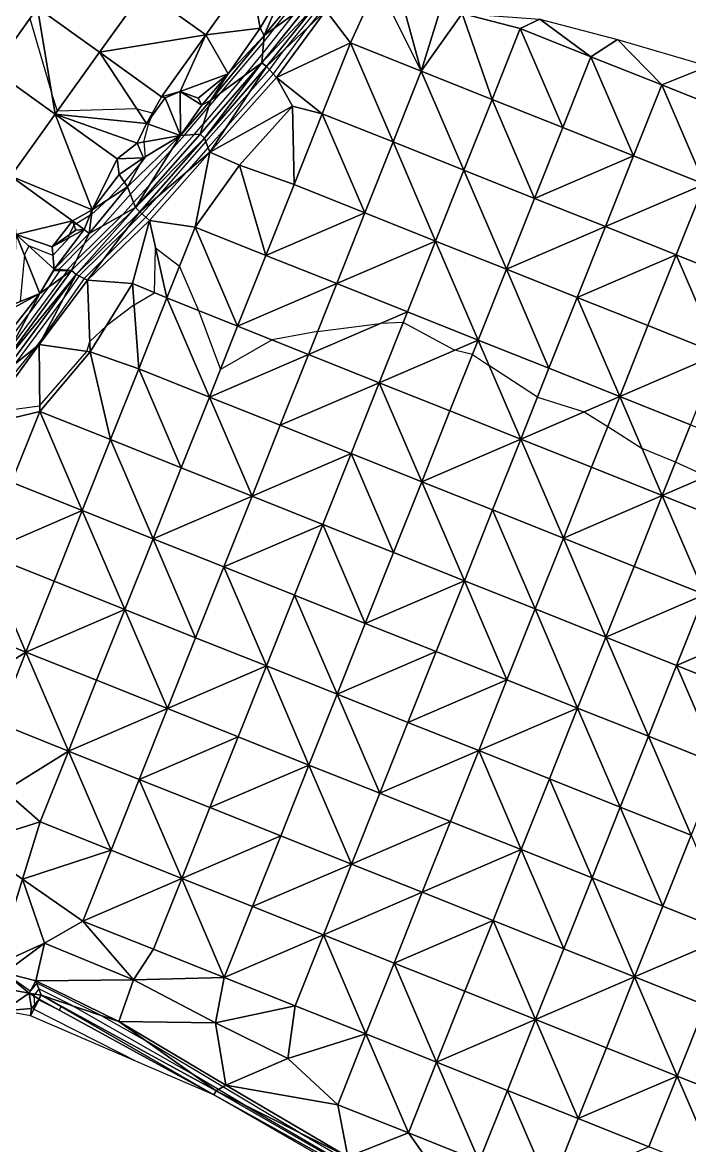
# Model space of a CAD drawing. Extents: x 452550 to 453808, y 451368 to 453069.
# Drawn here: x 453298.8 to 453386.4, y 452214.6 to 452361.9 of the extents above; entities that cross this region are included whole.
import ezdxf

# ---------------------------------------------------------------- set-up
doc = ezdxf.new("R2010")
doc.units = 0
doc.header["$LTSCALE"] = 0.35
doc.header["$MEASUREMENT"] = 0
doc.linetypes.add('DASHED', pattern=[5442.857143, 3628.571429, -1814.285714])
doc.layers.add('Default', color=42, linetype='Continuous', lineweight=25)
doc.layers.add('FPS_Contours-Minor', color=40, linetype='DASHED', lineweight=25)

msp = doc.modelspace()

# ---------------------------------------------------------------- linework, layer by layer
at = {"layer": 'Default', "color": 8, "linetype": 'Continuous', "lineweight": 25}
for points in [[(453300.79, 452363.79, 13.98), (453294.97, 452355.66, 14.07), (453292.67, 452369.62, 13.98)], [(453322.87, 452360.26, 13.95), (453314.75, 452366.09, 13.87), (453328.7, 452368.39, 13.87)], [(453322.87, 452360.26, 13.95), (453328.7, 452368.39, 13.87), (453330.01, 452361.12, 13.93)], [(453328.7, 452368.39, 13.87), (453333.57, 452367.26, 13.88), (453330.01, 452361.12, 13.93)], [(453330.53, 452360.15, 13.74), (453330.01, 452361.12, 13.93), (453333.57, 452367.26, 13.88)], [(453330.53, 452360.15, 13.74), (453333.57, 452367.26, 13.88), (453337.07, 452368.04, 13.68)], [(453336.65, 452364.57, 12.55), (453330.53, 452360.15, 13.74), (453337.07, 452368.04, 13.68)], [(453345.42, 452366.98, 14.03), (453341.86, 452359.2, 13.79), (453338.63, 452363.46, 13.88)], [(453351.15, 452355.49, 13.81), (453341.86, 452359.2, 13.79), (453345.42, 452366.98, 14.03)], [(453351.15, 452355.49, 13.81), (453345.42, 452366.98, 14.03), (453347.71, 452368.01, 13.92)], [(453351.15, 452355.49, 13.81), (453347.71, 452368.01, 13.92), (453354.44, 452366.09, 13.85)], [(453308.92, 452357.96, 13.93), (453300.79, 452363.79, 13.98), (453314.75, 452366.09, 13.87)], [(453322.87, 452360.26, 13.95), (453308.92, 452357.96, 13.93), (453314.75, 452366.09, 13.87)], [(453356.5, 452363.05, 13.86), (453351.15, 452355.49, 13.81), (453354.44, 452366.09, 13.85)], [(453303.09, 452349.84, 14), (453294.97, 452355.66, 14.07), (453300.79, 452363.79, 13.98)], [(453308.92, 452357.96, 13.93), (453303.09, 452349.84, 14), (453300.79, 452363.79, 13.98)], [(453336.65, 452364.57, 12.55), (453337.33, 452364.14, 12.55), (453330.23, 452356.6, 12.62)], [(453330.53, 452360.15, 13.74), (453336.65, 452364.57, 12.55), (453330.23, 452356.6, 12.62)], [(453330.84, 452356.09, 12.62), (453330.23, 452356.6, 12.62), (453337.33, 452364.14, 12.55)], [(453338.63, 452363.46, 13.88), (453330.84, 452356.09, 12.62), (453337.33, 452364.14, 12.55)], [(453338.63, 452363.46, 13.88), (453332.17, 452354.68, 13.91), (453330.84, 452356.09, 12.62)], [(453341.86, 452359.2, 13.79), (453332.17, 452354.68, 13.91), (453338.63, 452363.46, 13.88)], [(453360.44, 452351.79, 13.79), (453351.15, 452355.49, 13.81), (453356.5, 452363.05, 13.86)], [(453364.14, 452361.08, 13.85), (453360.44, 452351.79, 13.79), (453356.5, 452363.05, 13.86)], [(453364.14, 452361.08, 13.85), (453356.5, 452363.05, 13.86), (453366.71, 452362.3, 13.92)], [(453373.43, 452357.38, 13.87), (453364.14, 452361.08, 13.85), (453366.71, 452362.3, 13.92)], [(453373.43, 452357.38, 13.87), (453366.71, 452362.3, 13.92), (453376.92, 452359.64, 13.77)], [(453322.87, 452360.26, 13.95), (453330.01, 452361.12, 13.93), (453325.82, 452355.14, 13.91)], [(453330.01, 452361.12, 13.93), (453330.53, 452360.15, 13.74), (453325.82, 452355.14, 13.91)], [(453360.44, 452351.79, 13.79), (453364.14, 452361.08, 13.85), (453369.73, 452348.09, 13.81)], [(453364.14, 452361.08, 13.85), (453373.43, 452357.38, 13.87), (453369.73, 452348.09, 13.81)], [(453317.05, 452352.13, 13.97), (453308.92, 452357.96, 13.93), (453322.87, 452360.26, 13.95)], [(453317.05, 452352.13, 13.97), (453322.87, 452360.26, 13.95), (453319.51, 452352.84, 13.99)], [(453322.87, 452360.26, 13.95), (453325.82, 452355.14, 13.91), (453319.51, 452352.84, 13.99)], [(453330.23, 452356.6, 12.62), (453323.54, 452351.7, 13.68), (453330.53, 452360.15, 13.74)], [(453323.54, 452351.7, 13.68), (453325.82, 452355.14, 13.91), (453330.53, 452360.15, 13.74)], [(453382.72, 452353.68, 13.9), (453373.43, 452357.38, 13.87), (453376.92, 452359.64, 13.77)], [(453382.72, 452353.68, 13.9), (453376.92, 452359.64, 13.77), (453388.85, 452356.16, 13.85)], [(453303.09, 452349.84, 14), (453308.92, 452357.96, 13.93), (453315.09, 452348.64, 14.02)], [(453308.92, 452357.96, 13.93), (453317.05, 452352.13, 13.97), (453315.09, 452348.64, 14.02)], [(453341.86, 452359.2, 13.79), (453338.16, 452349.91, 13.87), (453332.17, 452354.68, 13.91)], [(453338.16, 452349.91, 13.87), (453341.86, 452359.2, 13.79), (453347.45, 452346.2, 13.79)], [(453341.86, 452359.2, 13.79), (453351.15, 452355.49, 13.81), (453347.45, 452346.2, 13.79)], [(453323.54, 452351.7, 13.68), (453330.23, 452356.6, 12.62), (453322.12, 452347.24, 12.7)], [(453330.23, 452356.6, 12.62), (453322.72, 452346.71, 12.7), (453322.12, 452347.24, 12.7)], [(453322.72, 452346.71, 12.7), (453330.23, 452356.6, 12.62), (453330.84, 452356.09, 12.62)], [(453369.73, 452348.09, 13.81), (453373.43, 452357.38, 13.87), (453379.02, 452344.39, 13.84)], [(453373.43, 452357.38, 13.87), (453382.72, 452353.68, 13.9), (453379.02, 452344.39, 13.84)], [(453303.09, 452349.84, 14), (453297.26, 452341.71, 14.06), (453294.97, 452355.66, 14.07)], [(453325.82, 452355.14, 13.91), (453321.87, 452351.94, 13.76), (453319.51, 452352.84, 13.99)], [(453321.87, 452351.94, 13.76), (453325.82, 452355.14, 13.91), (453322.36, 452351.03, 13.76)], [(453325.82, 452355.14, 13.91), (453323.54, 452351.7, 13.68), (453322.36, 452351.03, 13.76)], [(453323.41, 452344.86, 13.9), (453322.72, 452346.71, 12.7), (453330.84, 452356.09, 12.62)], [(453330.84, 452356.09, 12.62), (453332.17, 452354.68, 13.91), (453323.41, 452344.86, 13.9)], [(453347.45, 452346.2, 13.79), (453351.15, 452355.49, 13.81), (453356.74, 452342.5, 13.8)], [(453351.15, 452355.49, 13.81), (453360.44, 452351.79, 13.79), (453356.74, 452342.5, 13.8)], [(453392.01, 452349.97, 13.91), (453382.72, 452353.68, 13.9), (453388.85, 452356.16, 13.85)], [(453334.24, 452350.91, 13.95), (453323.41, 452344.86, 13.9), (453332.17, 452354.68, 13.91)], [(453338.16, 452349.91, 13.87), (453334.24, 452350.91, 13.95), (453332.17, 452354.68, 13.91)], [(453379.02, 452344.39, 13.84), (453382.72, 452353.68, 13.9), (453388.31, 452340.68, 13.86)], [(453382.72, 452353.68, 13.9), (453392.01, 452349.97, 13.91), (453388.31, 452340.68, 13.86)], [(453317.05, 452352.13, 13.97), (453317.53, 452352, 13.96), (453315.09, 452348.64, 14.02)], [(453317.53, 452352, 13.96), (453319.53, 452347.04, 13.7), (453315.09, 452348.64, 14.02)], [(453317.05, 452352.13, 13.97), (453319.51, 452352.84, 13.99), (453317.53, 452352, 13.96)], [(453319.51, 452352.84, 13.99), (453319.53, 452347.04, 13.7), (453317.53, 452352, 13.96)], [(453321.87, 452351.94, 13.76), (453322.36, 452351.03, 13.76), (453319.51, 452352.84, 13.99)], [(453322.36, 452351.03, 13.76), (453319.53, 452347.04, 13.7), (453319.51, 452352.84, 13.99)], [(453319.53, 452347.04, 13.7), (453322.36, 452351.03, 13.76), (453323.54, 452351.7, 13.68)], [(453322.12, 452347.24, 12.7), (453319.53, 452347.04, 13.7), (453323.54, 452351.7, 13.68)], [(453334.24, 452350.91, 13.95), (453327.29, 452343.15, 13.91), (453323.41, 452344.86, 13.9)], [(453334.24, 452350.91, 13.95), (453334.46, 452340.62, 13.97), (453327.29, 452343.15, 13.91)], [(453338.16, 452349.91, 13.87), (453334.46, 452340.62, 13.97), (453334.24, 452350.91, 13.95)], [(453356.74, 452342.5, 13.8), (453360.44, 452351.79, 13.79), (453366.03, 452338.8, 13.82)], [(453360.44, 452351.79, 13.79), (453369.73, 452348.09, 13.81), (453366.03, 452338.8, 13.82)], [(453297.26, 452341.71, 14.06), (453303.09, 452349.84, 14), (453307.94, 452337.3, 14.05)], [(453303.09, 452349.84, 14), (453311.22, 452344.01, 14.11), (453307.94, 452337.3, 14.05)], [(453311.22, 452344.01, 14.11), (453303.09, 452349.84, 14), (453313.85, 452346.05, 14.05)], [(453303.09, 452349.84, 14), (453315.09, 452348.64, 14.02), (453313.85, 452346.05, 14.05)], [(453334.46, 452340.62, 13.97), (453338.16, 452349.91, 13.87), (453343.75, 452336.91, 13.82)], [(453338.16, 452349.91, 13.87), (453347.45, 452346.2, 13.79), (453343.75, 452336.91, 13.82)], [(453315.09, 452348.64, 14.02), (453319.53, 452347.04, 13.7), (453313.85, 452346.05, 14.05)], [(453369.73, 452348.09, 13.81), (453379.02, 452344.39, 13.84), (453366.03, 452338.8, 13.82)], [(453311.22, 452344.01, 14.11), (453313.85, 452346.05, 14.05), (453314.71, 452344.1, 14.01)], [(453312.61, 452340.3, 13.94), (453314.71, 452344.1, 14.01), (453319.53, 452347.04, 13.7)], [(453313.62, 452337.6, 12.7), (453312.61, 452340.3, 13.94), (453319.53, 452347.04, 13.7)], [(453319.53, 452347.04, 13.7), (453322.12, 452347.24, 12.7), (453313.62, 452337.6, 12.7)], [(453313.62, 452337.6, 12.7), (453322.12, 452347.24, 12.7), (453322.72, 452346.71, 12.7)], [(453314.2, 452337.05, 12.7), (453313.62, 452337.6, 12.7), (453322.72, 452346.71, 12.7)], [(453313.85, 452346.05, 14.05), (453319.53, 452347.04, 13.7), (453314.71, 452344.1, 14.01)], [(453323.41, 452344.86, 13.9), (453314.2, 452337.05, 12.7), (453322.72, 452346.71, 12.7)], [(453343.75, 452336.91, 13.82), (453347.45, 452346.2, 13.79), (453353.04, 452333.21, 13.88)], [(453347.45, 452346.2, 13.79), (453356.74, 452342.5, 13.8), (453353.04, 452333.21, 13.88)], [(453323.41, 452344.86, 13.9), (453315.46, 452335.89, 13.99), (453314.2, 452337.05, 12.7)], [(453323.41, 452344.86, 13.9), (453321.47, 452335.03, 13.97), (453315.46, 452335.89, 13.99)], [(453327.29, 452343.15, 13.91), (453321.47, 452335.03, 13.97), (453323.41, 452344.86, 13.9)], [(453311.22, 452344.01, 14.11), (453311.51, 452341.94, 14.1), (453307.94, 452337.3, 14.05)], [(453311.22, 452344.01, 14.11), (453314.71, 452344.1, 14.01), (453311.51, 452341.94, 14.1)], [(453314.71, 452344.1, 14.01), (453312.61, 452340.3, 13.94), (453311.51, 452341.94, 14.1)], [(453330.76, 452331.33, 13.99), (453321.47, 452335.03, 13.97), (453327.29, 452343.15, 13.91)], [(453334.46, 452340.62, 13.97), (453330.76, 452331.33, 13.99), (453327.29, 452343.15, 13.91)], [(453366.03, 452338.8, 13.82), (453379.02, 452344.39, 13.84), (453375.32, 452335.1, 13.87)], [(453379.02, 452344.39, 13.84), (453388.31, 452340.68, 13.86), (453375.32, 452335.1, 13.87)], [(453297.26, 452341.71, 14.06), (453305.39, 452335.88, 14.05), (453297.99, 452334.06, 14.11)], [(453305.39, 452335.88, 14.05), (453297.26, 452341.71, 14.06), (453307.94, 452337.3, 14.05)], [(453311.51, 452341.94, 14.1), (453312.61, 452340.3, 13.94), (453307.94, 452337.3, 14.05)], [(453353.04, 452333.21, 13.88), (453356.74, 452342.5, 13.8), (453362.33, 452329.51, 13.88)], [(453356.74, 452342.5, 13.8), (453366.03, 452338.8, 13.82), (453362.33, 452329.51, 13.88)], [(453313.62, 452337.6, 12.7), (453307.56, 452334.2, 13.81), (453312.61, 452340.3, 13.94)], [(453307.56, 452334.2, 13.81), (453307.94, 452337.3, 14.05), (453312.61, 452340.3, 13.94)], [(453334.46, 452340.62, 13.97), (453343.75, 452336.91, 13.82), (453330.76, 452331.33, 13.99)], [(453375.32, 452335.1, 13.87), (453388.31, 452340.68, 13.86), (453384.61, 452331.39, 13.88)], [(453384.61, 452331.39, 13.88), (453388.31, 452340.68, 13.86), (453393.9, 452327.69, 13.86)], [(453366.03, 452338.8, 13.82), (453375.32, 452335.1, 13.87), (453362.33, 452329.51, 13.88)], [(453305.87, 452328.83, 12.71), (453305.26, 452329.36, 12.71), (453313.62, 452337.6, 12.7)], [(453307.56, 452334.2, 13.81), (453313.62, 452337.6, 12.7), (453305.26, 452329.36, 12.71)], [(453305.39, 452335.88, 14.05), (453307.94, 452337.3, 14.05), (453306.9, 452334.7, 13.88)], [(453305.87, 452328.83, 12.71), (453313.62, 452337.6, 12.7), (453314.2, 452337.05, 12.7)], [(453307.94, 452337.3, 14.05), (453307.56, 452334.2, 13.81), (453306.9, 452334.7, 13.88)], [(453305.39, 452335.88, 14.05), (453302.71, 452332.47, 14.14), (453297.99, 452334.06, 14.11)], [(453302.71, 452332.47, 14.14), (453305.39, 452335.88, 14.05), (453305.83, 452334.64, 13.95)], [(453305.39, 452335.88, 14.05), (453306.9, 452334.7, 13.88), (453305.83, 452334.64, 13.95)], [(453307.33, 452328.08, 13.83), (453305.87, 452328.83, 12.71), (453314.2, 452337.05, 12.7)], [(453314.2, 452337.05, 12.7), (453315.46, 452335.89, 13.99), (453307.33, 452328.08, 13.83)], [(453313.24, 452327.62, 13.95), (453307.33, 452328.08, 13.83), (453315.46, 452335.89, 13.99)], [(453317.76, 452325.74, 14.03), (453313.24, 452327.62, 13.95), (453315.46, 452335.89, 13.99)], [(453321.47, 452335.03, 13.97), (453317.76, 452325.74, 14.03), (453315.46, 452335.89, 13.99)], [(453330.76, 452331.33, 13.99), (453343.75, 452336.91, 13.82), (453340.05, 452327.63, 13.93)], [(453343.75, 452336.91, 13.82), (453353.04, 452333.21, 13.88), (453340.05, 452327.63, 13.93)], [(453306.9, 452334.7, 13.88), (453302.98, 452329.51, 13.78), (453302.71, 452332.47, 14.14)], [(453305.83, 452334.64, 13.95), (453306.9, 452334.7, 13.88), (453302.71, 452332.47, 14.14)], [(453306.9, 452334.7, 13.88), (453307.56, 452334.2, 13.81), (453302.98, 452329.51, 13.78)], [(453317.76, 452325.74, 14.03), (453321.47, 452335.03, 13.97), (453327.05, 452322.04, 13.97)], [(453321.47, 452335.03, 13.97), (453330.76, 452331.33, 13.99), (453327.05, 452322.04, 13.97)], [(453362.33, 452329.51, 13.88), (453375.32, 452335.1, 13.87), (453371.62, 452325.81, 13.89)], [(453375.32, 452335.1, 13.87), (453384.61, 452331.39, 13.88), (453371.62, 452325.81, 13.89)], [(453301.07, 452326.34, 13.8), (453297.66, 452324.92, 14.07), (453297.99, 452334.06, 14.11)], [(453301.07, 452326.34, 13.8), (453297.99, 452334.06, 14.11), (453302.98, 452329.51, 13.78)], [(453302.71, 452332.47, 14.14), (453302.98, 452329.51, 13.78), (453297.99, 452334.06, 14.11)], [(453305.26, 452329.36, 12.71), (453302.98, 452329.51, 13.78), (453307.56, 452334.2, 13.81)], [(453340.05, 452327.63, 13.93), (453353.04, 452333.21, 13.88), (453349.33, 452323.92, 13.99)], [(453349.33, 452323.92, 13.99), (453353.04, 452333.21, 13.88), (453358.62, 452320.22, 13.98)], [(453353.04, 452333.21, 13.88), (453362.33, 452329.51, 13.88), (453358.62, 452320.22, 13.98)], [(453330.76, 452331.33, 13.99), (453340.05, 452327.63, 13.93), (453327.05, 452322.04, 13.97)], [(453371.62, 452325.81, 13.89), (453384.61, 452331.39, 13.88), (453380.91, 452322.11, 13.93)], [(453380.91, 452322.11, 13.93), (453384.61, 452331.39, 13.88), (453390.19, 452318.4, 13.92)], [(453384.61, 452331.39, 13.88), (453393.9, 452327.69, 13.86), (453390.19, 452318.4, 13.92)], [(453301.07, 452326.34, 13.8), (453305.26, 452329.36, 12.71), (453295.67, 452316.38, 12.71)], [(453295.67, 452316.38, 12.71), (453305.26, 452329.36, 12.71), (453305.87, 452328.83, 12.71)], [(453296.3, 452315.9, 12.71), (453295.67, 452316.38, 12.71), (453305.87, 452328.83, 12.71)], [(453300.98, 452319.63, 13.59), (453296.3, 452315.9, 12.71), (453305.87, 452328.83, 12.71)], [(453305.87, 452328.83, 12.71), (453307.33, 452328.08, 13.83), (453300.98, 452319.63, 13.59)], [(453302.9, 452329.29, 13.89), (453301.07, 452326.34, 13.8), (453302.98, 452329.51, 13.78)], [(453301.07, 452326.34, 13.8), (453302.9, 452329.29, 13.89), (453305.26, 452329.36, 12.71)], [(453302.9, 452329.29, 13.89), (453302.98, 452329.51, 13.78), (453305.26, 452329.36, 12.71)], [(453358.62, 452320.22, 13.98), (453362.33, 452329.51, 13.88), (453367.91, 452316.52, 13.95)], [(453362.33, 452329.51, 13.88), (453371.62, 452325.81, 13.89), (453367.91, 452316.52, 13.95)], [(453307.7, 452318.66, 14.03), (453300.98, 452319.63, 13.59), (453307.33, 452328.08, 13.83)], [(453313.24, 452327.62, 13.95), (453307.7, 452318.66, 14.03), (453307.33, 452328.08, 13.83)], [(453313.24, 452327.62, 13.95), (453314.06, 452316.45, 14.14), (453307.7, 452318.66, 14.03)], [(453317.76, 452325.74, 14.03), (453314.06, 452316.45, 14.14), (453313.24, 452327.62, 13.95)], [(453327.05, 452322.04, 13.97), (453340.05, 452327.63, 13.93), (453336.34, 452318.34, 14.03)], [(453340.05, 452327.63, 13.93), (453349.33, 452323.92, 13.99), (453336.34, 452318.34, 14.03)], [(453293.56, 452316.79, 14.01), (453297.3, 452324.26, 13.96), (453301.07, 452326.34, 13.8)], [(453295.67, 452316.38, 12.71), (453293.56, 452316.79, 14.01), (453301.07, 452326.34, 13.8)], [(453297.3, 452324.26, 13.96), (453297.66, 452324.92, 14.07), (453301.07, 452326.34, 13.8)], [(453314.06, 452316.45, 14.14), (453317.76, 452325.74, 14.03), (453323.35, 452312.75, 14.02)], [(453317.76, 452325.74, 14.03), (453327.05, 452322.04, 13.97), (453323.35, 452312.75, 14.02)], [(453367.91, 452316.52, 13.95), (453371.62, 452325.81, 13.89), (453377.2, 452312.82, 13.96)], [(453371.62, 452325.81, 13.89), (453380.91, 452322.11, 13.93), (453377.2, 452312.82, 13.96)], [(453336.34, 452318.34, 14.03), (453349.33, 452323.92, 13.99), (453345.63, 452314.63, 14.07)], [(453349.33, 452323.92, 13.99), (453358.62, 452320.22, 13.98), (453345.63, 452314.63, 14.07)], [(453327.05, 452322.04, 13.97), (453336.34, 452318.34, 14.03), (453323.35, 452312.75, 14.02)], [(453380.91, 452322.11, 13.93), (453390.19, 452318.4, 13.92), (453377.2, 452312.82, 13.96)], [(453301.07, 452310.86, 14.04), (453293.22, 452308.95, 14.08), (453300.98, 452319.63, 13.59)], [(453293.22, 452308.95, 14.08), (453296.3, 452315.9, 12.71), (453300.98, 452319.63, 13.59)], [(453307.7, 452318.66, 14.03), (453301.07, 452310.86, 14.04), (453300.98, 452319.63, 13.59)], [(453345.63, 452314.63, 14.07), (453358.62, 452320.22, 13.98), (453354.92, 452310.93, 14.09)], [(453354.92, 452310.93, 14.09), (453358.62, 452320.22, 13.98), (453364.21, 452307.23, 14.07)], [(453358.62, 452320.22, 13.98), (453367.91, 452316.52, 13.95), (453364.21, 452307.23, 14.07)], [(453310.36, 452307.16, 14.2), (453301.07, 452310.86, 14.04), (453307.7, 452318.66, 14.03)], [(453314.06, 452316.45, 14.14), (453310.36, 452307.16, 14.2), (453307.7, 452318.66, 14.03)], [(453323.35, 452312.75, 14.02), (453336.34, 452318.34, 14.03), (453332.64, 452309.05, 14.04)], [(453336.34, 452318.34, 14.03), (453345.63, 452314.63, 14.07), (453332.64, 452309.05, 14.04)], [(453377.2, 452312.82, 13.96), (453390.19, 452318.4, 13.92), (453386.49, 452309.11, 13.96)], [(453310.36, 452307.16, 14.2), (453314.06, 452316.45, 14.14), (453319.65, 452303.46, 14.05)], [(453314.06, 452316.45, 14.14), (453323.35, 452312.75, 14.02), (453319.65, 452303.46, 14.05)], [(453367.91, 452316.52, 13.95), (453377.2, 452312.82, 13.96), (453364.21, 452307.23, 14.07)], [(453332.64, 452309.05, 14.04), (453345.63, 452314.63, 14.07), (453341.93, 452305.34, 14.08)], [(453341.93, 452305.34, 14.08), (453345.63, 452314.63, 14.07), (453351.22, 452301.64, 14.09)], [(453345.63, 452314.63, 14.07), (453354.92, 452310.93, 14.09), (453351.22, 452301.64, 14.09)], [(453319.65, 452303.46, 14.05), (453323.35, 452312.75, 14.02), (453328.94, 452299.76, 14.07)], [(453323.35, 452312.75, 14.02), (453332.64, 452309.05, 14.04), (453328.94, 452299.76, 14.07)], [(453364.21, 452307.23, 14.07), (453377.2, 452312.82, 13.96), (453373.5, 452303.53, 14.05)], [(453373.5, 452303.53, 14.05), (453377.2, 452312.82, 13.96), (453382.79, 452299.82, 14.03)], [(453377.2, 452312.82, 13.96), (453386.49, 452309.11, 13.96), (453382.79, 452299.82, 14.03)], [(453301.07, 452310.86, 14.04), (453297.37, 452301.57, 14.17), (453293.22, 452308.95, 14.08)], [(453297.37, 452301.57, 14.17), (453301.07, 452310.86, 14.04), (453306.66, 452297.87, 14.14)], [(453301.07, 452310.86, 14.04), (453310.36, 452307.16, 14.2), (453306.66, 452297.87, 14.14)], [(453354.92, 452310.93, 14.09), (453364.21, 452307.23, 14.07), (453351.22, 452301.64, 14.09)], [(453332.64, 452309.05, 14.04), (453341.93, 452305.34, 14.08), (453328.94, 452299.76, 14.07)], [(453386.49, 452309.11, 13.96), (453395.78, 452305.41, 13.96), (453382.79, 452299.82, 14.03)], [(453306.66, 452297.87, 14.14), (453310.36, 452307.16, 14.2), (453315.95, 452294.17, 14.08)], [(453310.36, 452307.16, 14.2), (453319.65, 452303.46, 14.05), (453315.95, 452294.17, 14.08)], [(453351.22, 452301.64, 14.09), (453364.21, 452307.23, 14.07), (453360.51, 452297.94, 14.07)], [(453360.51, 452297.94, 14.07), (453364.21, 452307.23, 14.07), (453369.8, 452294.24, 14.05)], [(453364.21, 452307.23, 14.07), (453373.5, 452303.53, 14.05), (453369.8, 452294.24, 14.05)], [(453328.94, 452299.76, 14.07), (453341.93, 452305.34, 14.08), (453338.23, 452296.05, 14.11)], [(453338.23, 452296.05, 14.11), (453341.93, 452305.34, 14.08), (453347.52, 452292.35, 14.13)], [(453341.93, 452305.34, 14.08), (453351.22, 452301.64, 14.09), (453347.52, 452292.35, 14.13)], [(453382.79, 452299.82, 14.03), (453395.78, 452305.41, 13.96), (453392.08, 452296.12, 14.03)], [(453319.65, 452303.46, 14.05), (453328.94, 452299.76, 14.07), (453315.95, 452294.17, 14.08)], [(453373.5, 452303.53, 14.05), (453382.79, 452299.82, 14.03), (453369.8, 452294.24, 14.05)], [(453297.37, 452301.57, 14.17), (453306.66, 452297.87, 14.14), (453293.67, 452292.29, 14.28)], [(453347.52, 452292.35, 14.13), (453351.22, 452301.64, 14.09), (453356.81, 452288.65, 14.12)], [(453351.22, 452301.64, 14.09), (453360.51, 452297.94, 14.07), (453356.81, 452288.65, 14.12)], [(453315.95, 452294.17, 14.08), (453328.94, 452299.76, 14.07), (453325.24, 452290.47, 14.1)], [(453328.94, 452299.76, 14.07), (453338.23, 452296.05, 14.11), (453325.24, 452290.47, 14.1)], [(453369.8, 452294.24, 14.05), (453382.79, 452299.82, 14.03), (453379.09, 452290.53, 14.05)], [(453379.09, 452290.53, 14.05), (453382.79, 452299.82, 14.03), (453388.38, 452286.83, 14.05)], [(453382.79, 452299.82, 14.03), (453392.08, 452296.12, 14.03), (453388.38, 452286.83, 14.05)], [(453293.67, 452292.29, 14.28), (453306.66, 452297.87, 14.14), (453302.96, 452288.58, 14.18)], [(453302.96, 452288.58, 14.18), (453306.66, 452297.87, 14.14), (453312.24, 452284.88, 14.07)], [(453306.66, 452297.87, 14.14), (453315.95, 452294.17, 14.08), (453312.24, 452284.88, 14.07)], [(453356.81, 452288.65, 14.12), (453360.51, 452297.94, 14.07), (453366.1, 452284.95, 14.11)], [(453360.51, 452297.94, 14.07), (453369.8, 452294.24, 14.05), (453366.1, 452284.95, 14.11)], [(453325.24, 452290.47, 14.1), (453338.23, 452296.05, 14.11), (453334.53, 452286.77, 14.13)], [(453334.53, 452286.77, 14.13), (453338.23, 452296.05, 14.11), (453343.81, 452283.06, 14.14)], [(453338.23, 452296.05, 14.11), (453347.52, 452292.35, 14.13), (453343.81, 452283.06, 14.14)], [(453312.24, 452284.88, 14.07), (453315.95, 452294.17, 14.08), (453321.53, 452281.18, 14.09)], [(453315.95, 452294.17, 14.08), (453325.24, 452290.47, 14.1), (453321.53, 452281.18, 14.09)], [(453366.1, 452284.95, 14.11), (453369.8, 452294.24, 14.05), (453375.39, 452281.25, 14.1)], [(453369.8, 452294.24, 14.05), (453379.09, 452290.53, 14.05), (453375.39, 452281.25, 14.1)], [(453289.96, 452283, 14.18), (453293.67, 452292.29, 14.28), (453299.25, 452279.29, 14.2)], [(453293.67, 452292.29, 14.28), (453302.96, 452288.58, 14.18), (453299.25, 452279.29, 14.2)], [(453347.52, 452292.35, 14.13), (453356.81, 452288.65, 14.12), (453343.81, 452283.06, 14.14)], [(453321.53, 452281.18, 14.09), (453325.24, 452290.47, 14.1), (453330.82, 452277.48, 14.14)], [(453325.24, 452290.47, 14.1), (453334.53, 452286.77, 14.13), (453330.82, 452277.48, 14.14)], [(453379.09, 452290.53, 14.05), (453388.38, 452286.83, 14.05), (453375.39, 452281.25, 14.1)], [(453343.81, 452283.06, 14.14), (453356.81, 452288.65, 14.12), (453353.1, 452279.36, 14.12)], [(453353.1, 452279.36, 14.12), (453356.81, 452288.65, 14.12), (453362.39, 452275.66, 14.12)], [(453356.81, 452288.65, 14.12), (453366.1, 452284.95, 14.11), (453362.39, 452275.66, 14.12)], [(453302.96, 452288.58, 14.18), (453312.24, 452284.88, 14.07), (453299.25, 452279.29, 14.2)], [(453330.82, 452277.48, 14.14), (453334.53, 452286.77, 14.13), (453340.11, 452273.77, 14.15)], [(453334.53, 452286.77, 14.13), (453343.81, 452283.06, 14.14), (453340.11, 452273.77, 14.15)], [(453375.39, 452281.25, 14.1), (453388.38, 452286.83, 14.05), (453384.67, 452277.54, 14.08)], [(453388.38, 452286.83, 14.05), (453397.67, 452283.13, 14.07), (453384.67, 452277.54, 14.08)], [(453299.25, 452279.29, 14.2), (453312.24, 452284.88, 14.07), (453308.54, 452275.59, 14.11)], [(453308.54, 452275.59, 14.11), (453312.24, 452284.88, 14.07), (453317.83, 452271.89, 14.06)], [(453312.24, 452284.88, 14.07), (453321.53, 452281.18, 14.09), (453317.83, 452271.89, 14.06)], [(453362.39, 452275.66, 14.12), (453366.1, 452284.95, 14.11), (453371.68, 452271.96, 14.1)], [(453366.1, 452284.95, 14.11), (453375.39, 452281.25, 14.1), (453371.68, 452271.96, 14.1)], [(453289.96, 452283, 14.18), (453299.25, 452279.29, 14.2), (453292.24, 452274.93, 14.13)], [(453343.81, 452283.06, 14.14), (453353.1, 452279.36, 14.12), (453340.11, 452273.77, 14.15)], [(453384.67, 452277.54, 14.08), (453397.67, 452283.13, 14.07), (453393.96, 452273.84, 14.07)], [(453371.68, 452271.96, 14.1), (453375.39, 452281.25, 14.1), (453380.97, 452268.25, 14.1)], [(453375.39, 452281.25, 14.1), (453384.67, 452277.54, 14.08), (453380.97, 452268.25, 14.1)], [(453321.53, 452281.18, 14.09), (453330.82, 452277.48, 14.14), (453317.83, 452271.89, 14.06)], [(453299.25, 452279.29, 14.2), (453295.55, 452270, 14.16), (453292.24, 452274.93, 14.13)], [(453295.55, 452270, 14.16), (453299.25, 452279.29, 14.2), (453304.84, 452266.3, 14.15)], [(453299.25, 452279.29, 14.2), (453308.54, 452275.59, 14.11), (453304.84, 452266.3, 14.15)], [(453340.11, 452273.77, 14.15), (453353.1, 452279.36, 14.12), (453349.4, 452270.07, 14.13)], [(453353.1, 452279.36, 14.12), (453362.39, 452275.66, 14.12), (453349.4, 452270.07, 14.13)], [(453317.83, 452271.89, 14.06), (453330.82, 452277.48, 14.14), (453327.12, 452268.19, 14.13)], [(453327.12, 452268.19, 14.13), (453330.82, 452277.48, 14.14), (453336.41, 452264.48, 14.16)], [(453330.82, 452277.48, 14.14), (453340.11, 452273.77, 14.15), (453336.41, 452264.48, 14.16)], [(453380.97, 452268.25, 14.1), (453384.67, 452277.54, 14.08), (453390.26, 452264.55, 14.11)], [(453384.67, 452277.54, 14.08), (453393.96, 452273.84, 14.07), (453390.26, 452264.55, 14.11)], [(453308.54, 452275.59, 14.11), (453317.83, 452271.89, 14.06), (453304.84, 452266.3, 14.15)], [(453349.4, 452270.07, 14.13), (453362.39, 452275.66, 14.12), (453358.69, 452266.37, 14.12)], [(453362.39, 452275.66, 14.12), (453371.68, 452271.96, 14.1), (453358.69, 452266.37, 14.12)], [(453336.41, 452264.48, 14.16), (453340.11, 452273.77, 14.15), (453345.7, 452260.78, 14.13)], [(453340.11, 452273.77, 14.15), (453349.4, 452270.07, 14.13), (453345.7, 452260.78, 14.13)], [(453304.84, 452266.3, 14.15), (453317.83, 452271.89, 14.06), (453314.13, 452262.6, 14.09)], [(453317.83, 452271.89, 14.06), (453327.12, 452268.19, 14.13), (453314.13, 452262.6, 14.09)], [(453358.69, 452266.37, 14.12), (453371.68, 452271.96, 14.1), (453367.98, 452262.67, 14.1)], [(453367.98, 452262.67, 14.1), (453371.68, 452271.96, 14.1), (453377.27, 452258.96, 14.09)], [(453371.68, 452271.96, 14.1), (453380.97, 452268.25, 14.1), (453377.27, 452258.96, 14.09)], [(453295.55, 452270, 14.16), (453304.84, 452266.3, 14.15), (453296.48, 452261.11, 14.14)], [(453349.4, 452270.07, 14.13), (453358.69, 452266.37, 14.12), (453345.7, 452260.78, 14.13)], [(453314.13, 452262.6, 14.09), (453327.12, 452268.19, 14.13), (453323.42, 452258.9, 14.15)], [(453327.12, 452268.19, 14.13), (453336.41, 452264.48, 14.16), (453323.42, 452258.9, 14.15)], [(453377.27, 452258.96, 14.09), (453380.97, 452268.25, 14.1), (453386.56, 452255.26, 14.1)], [(453380.97, 452268.25, 14.1), (453390.26, 452264.55, 14.11), (453386.56, 452255.26, 14.1)], [(453304.84, 452266.3, 14.15), (453301.14, 452257.01, 14.15), (453296.48, 452261.11, 14.14)], [(453301.14, 452257.01, 14.15), (453304.84, 452266.3, 14.15), (453310.43, 452253.31, 14.1)], [(453304.84, 452266.3, 14.15), (453314.13, 452262.6, 14.09), (453310.43, 452253.31, 14.1)], [(453345.7, 452260.78, 14.13), (453358.69, 452266.37, 14.12), (453354.99, 452257.08, 14.12)], [(453354.99, 452257.08, 14.12), (453358.69, 452266.37, 14.12), (453364.28, 452253.38, 14.11)], [(453358.69, 452266.37, 14.12), (453367.98, 452262.67, 14.1), (453364.28, 452253.38, 14.11)], [(453323.42, 452258.9, 14.15), (453336.41, 452264.48, 14.16), (453332.71, 452255.19, 14.17)], [(453332.71, 452255.19, 14.17), (453336.41, 452264.48, 14.16), (453342, 452251.49, 14.13)], [(453336.41, 452264.48, 14.16), (453345.7, 452260.78, 14.13), (453342, 452251.49, 14.13)], [(453310.43, 452253.31, 14.1), (453314.13, 452262.6, 14.09), (453319.72, 452249.61, 14.12)], [(453314.13, 452262.6, 14.09), (453323.42, 452258.9, 14.15), (453319.72, 452249.61, 14.12)], [(453364.28, 452253.38, 14.11), (453367.98, 452262.67, 14.1), (453373.57, 452249.68, 14.12)], [(453367.98, 452262.67, 14.1), (453377.27, 452258.96, 14.09), (453373.57, 452249.68, 14.12)], [(453296.48, 452261.11, 14.14), (453301.14, 452257.01, 14.15), (453292.07, 452254.17, 13.92)], [(453345.7, 452260.78, 14.13), (453354.99, 452257.08, 14.12), (453342, 452251.49, 14.13)], [(453323.42, 452258.9, 14.15), (453332.71, 452255.19, 14.17), (453319.72, 452249.61, 14.12)], [(453373.57, 452249.68, 14.12), (453377.27, 452258.96, 14.09), (453382.86, 452245.97, 14.11)], [(453377.27, 452258.96, 14.09), (453386.56, 452255.26, 14.1), (453382.86, 452245.97, 14.11)], [(453301.14, 452257.01, 14.15), (453298.81, 452249.52, 14.15), (453292.07, 452254.17, 13.92)], [(453301.14, 452257.01, 14.15), (453310.43, 452253.31, 14.1), (453298.81, 452249.52, 14.15)], [(453342, 452251.49, 14.13), (453354.99, 452257.08, 14.12), (453351.29, 452247.79, 14.12)], [(453354.99, 452257.08, 14.12), (453364.28, 452253.38, 14.11), (453351.29, 452247.79, 14.12)], [(453319.72, 452249.61, 14.12), (453332.71, 452255.19, 14.17), (453329.01, 452245.91, 14.14)], [(453332.71, 452255.19, 14.17), (453342, 452251.49, 14.13), (453329.01, 452245.91, 14.14)], [(453382.86, 452245.97, 14.11), (453386.56, 452255.26, 14.1), (453392.15, 452242.27, 14.08)], [(453298.81, 452249.52, 14.15), (453295.29, 452238.25, 14.11), (453292.07, 452254.17, 13.92)], [(453310.43, 452253.31, 14.1), (453306.72, 452244.02, 14.15), (453298.81, 452249.52, 14.15)], [(453310.43, 452253.31, 14.1), (453319.72, 452249.61, 14.12), (453306.72, 452244.02, 14.15)], [(453351.29, 452247.79, 14.12), (453364.28, 452253.38, 14.11), (453360.58, 452244.09, 14.12)], [(453360.58, 452244.09, 14.12), (453364.28, 452253.38, 14.11), (453369.87, 452240.39, 14.11)], [(453364.28, 452253.38, 14.11), (453373.57, 452249.68, 14.12), (453369.87, 452240.39, 14.11)], [(453329.01, 452245.91, 14.14), (453342, 452251.49, 14.13), (453338.3, 452242.2, 14.13)], [(453342, 452251.49, 14.13), (453351.29, 452247.79, 14.12), (453338.3, 452242.2, 14.13)], [(453298.81, 452249.52, 14.15), (453301.68, 452241.11, 14.24), (453295.29, 452238.25, 14.11)], [(453298.81, 452249.52, 14.15), (453306.72, 452244.02, 14.15), (453301.68, 452241.11, 14.24)], [(453306.72, 452244.02, 14.15), (453319.72, 452249.61, 14.12), (453316.01, 452240.32, 14.14)], [(453316.01, 452240.32, 14.14), (453319.72, 452249.61, 14.12), (453325.3, 452236.62, 14.14)], [(453319.72, 452249.61, 14.12), (453329.01, 452245.91, 14.14), (453325.3, 452236.62, 14.14)], [(453369.87, 452240.39, 14.11), (453373.57, 452249.68, 14.12), (453379.16, 452236.68, 14.12)], [(453373.57, 452249.68, 14.12), (453382.86, 452245.97, 14.11), (453379.16, 452236.68, 14.12)], [(453338.3, 452242.2, 14.13), (453351.29, 452247.79, 14.12), (453347.58, 452238.5, 14.14)], [(453351.29, 452247.79, 14.12), (453360.58, 452244.09, 14.12), (453347.58, 452238.5, 14.14)], [(453329.01, 452245.91, 14.14), (453338.3, 452242.2, 14.13), (453325.3, 452236.62, 14.14)], [(453382.86, 452245.97, 14.11), (453392.15, 452242.27, 14.08), (453379.16, 452236.68, 14.12)], [(453301.68, 452241.11, 14.24), (453306.72, 452244.02, 14.15), (453313.38, 452236.32, 14.17)], [(453306.72, 452244.02, 14.15), (453316.01, 452240.32, 14.14), (453313.38, 452236.32, 14.17)], [(453347.58, 452238.5, 14.14), (453360.58, 452244.09, 14.12), (453356.87, 452234.8, 14.15)], [(453356.87, 452234.8, 14.15), (453360.58, 452244.09, 14.12), (453366.16, 452231.1, 14.15)], [(453360.58, 452244.09, 14.12), (453369.87, 452240.39, 14.11), (453366.16, 452231.1, 14.15)], [(453325.3, 452236.62, 14.14), (453338.3, 452242.2, 14.13), (453334.59, 452232.91, 14.11)], [(453334.59, 452232.91, 14.11), (453338.3, 452242.2, 14.13), (453343.88, 452229.21, 14.12)], [(453338.3, 452242.2, 14.13), (453347.58, 452238.5, 14.14), (453343.88, 452229.21, 14.12)], [(453379.16, 452236.68, 14.12), (453392.15, 452242.27, 14.08), (453388.44, 452232.98, 14.06)], [(453301.68, 452241.11, 14.24), (453296.5, 452237.24, 14.01), (453295.29, 452238.25, 14.11)], [(453296.5, 452237.24, 14.01), (453301.68, 452241.11, 14.24), (453300.55, 452236.18, 14.22)], [(453300.55, 452236.18, 14.22), (453301.68, 452241.11, 14.24), (453313.38, 452236.32, 14.17)], [(453316.01, 452240.32, 14.14), (453325.3, 452236.62, 14.14), (453313.38, 452236.32, 14.17)], [(453369.87, 452240.39, 14.11), (453379.16, 452236.68, 14.12), (453366.16, 452231.1, 14.15)], [(453296.35, 452235.18, 14.08), (453296.5, 452237.24, 14.01), (453299.67, 452234.54, 13.96)], [(453296.5, 452237.24, 14.01), (453300.55, 452236.18, 14.22), (453299.67, 452234.54, 13.96)], [(453343.88, 452229.21, 14.12), (453347.58, 452238.5, 14.14), (453353.17, 452225.51, 14.12)], [(453347.58, 452238.5, 14.14), (453356.87, 452234.8, 14.15), (453353.17, 452225.51, 14.12)], [(453299.67, 452234.54, 13.96), (453300.55, 452236.18, 14.22), (453301.28, 452234.3, 12.97)], [(453313.38, 452236.32, 14.17), (453311.47, 452230.86, 14.31), (453300.55, 452236.18, 14.22)], [(453311.47, 452230.86, 14.31), (453301.28, 452234.3, 12.97), (453300.55, 452236.18, 14.22)], [(453313.38, 452236.32, 14.17), (453324.15, 452230.68, 14.21), (453311.47, 452230.86, 14.31)], [(453313.38, 452236.32, 14.17), (453325.3, 452236.62, 14.14), (453324.15, 452230.68, 14.21)], [(453325.3, 452236.62, 14.14), (453334.59, 452232.91, 14.11), (453324.15, 452230.68, 14.21)], [(453366.16, 452231.1, 14.15), (453379.16, 452236.68, 14.12), (453375.45, 452227.39, 14.15)], [(453375.45, 452227.39, 14.15), (453379.16, 452236.68, 14.12), (453384.74, 452223.69, 14.1)], [(453379.16, 452236.68, 14.12), (453388.44, 452232.98, 14.06), (453384.74, 452223.69, 14.1)], [(453296.35, 452235.18, 14.08), (453299.67, 452234.54, 13.96), (453296.31, 452232.24, 14.12)], [(453299.67, 452234.54, 13.96), (453299.99, 452232.53, 13.85), (453296.31, 452232.24, 14.12)], [(453299.67, 452234.54, 13.96), (453301.28, 452234.3, 12.97), (453300.99, 452233.78, 12.97)], [(453299.99, 452232.53, 13.85), (453299.67, 452234.54, 13.96), (453300.99, 452233.78, 12.97)], [(453323.94, 452221.22, 13.25), (453300.99, 452233.78, 12.97), (453301.28, 452234.3, 12.97)], [(453311.47, 452230.86, 14.31), (453324.23, 452221.75, 13.25), (453301.28, 452234.3, 12.97)], [(453324.23, 452221.75, 13.25), (453323.94, 452221.22, 13.25), (453301.28, 452234.3, 12.97)], [(453356.87, 452234.8, 14.15), (453366.16, 452231.1, 14.15), (453353.17, 452225.51, 14.12)], [(453299.85, 452231.57, 13.86), (453299.99, 452232.53, 13.85), (453300.99, 452233.78, 12.97)], [(453323.94, 452221.22, 13.25), (453299.85, 452231.57, 13.86), (453300.99, 452233.78, 12.97)], [(453324.15, 452230.68, 14.21), (453334.59, 452232.91, 14.11), (453333.62, 452225.99, 14.19)], [(453334.59, 452232.91, 14.11), (453343.88, 452229.21, 14.12), (453333.62, 452225.99, 14.19)], [(453384.74, 452223.69, 14.1), (453388.44, 452232.98, 14.06), (453394.03, 452219.99, 14.02)], [(453299.99, 452232.53, 13.85), (453299.85, 452231.57, 13.86), (453296.31, 452232.24, 14.12)], [(453324.15, 452230.68, 14.21), (453325.51, 452222.5, 14.33), (453311.47, 452230.86, 14.31)], [(453325.51, 452222.5, 14.33), (453324.23, 452221.75, 13.25), (453311.47, 452230.86, 14.31)], [(453324.15, 452230.68, 14.21), (453333.62, 452225.99, 14.19), (453325.51, 452222.5, 14.33)], [(453353.17, 452225.51, 14.12), (453366.16, 452231.1, 14.15), (453362.46, 452221.81, 14.13)], [(453362.46, 452221.81, 14.13), (453366.16, 452231.1, 14.15), (453371.75, 452218.1, 14.13)], [(453366.16, 452231.1, 14.15), (453375.45, 452227.39, 14.15), (453371.75, 452218.1, 14.13)], [(453343.88, 452229.21, 14.12), (453340.18, 452219.92, 14.21), (453333.62, 452225.99, 14.19)], [(453340.18, 452219.92, 14.21), (453343.88, 452229.21, 14.12), (453349.47, 452216.22, 14.19)], [(453343.88, 452229.21, 14.12), (453353.17, 452225.51, 14.12), (453349.47, 452216.22, 14.19)], [(453375.45, 452227.39, 14.15), (453384.74, 452223.69, 14.1), (453371.75, 452218.1, 14.13)], [(453333.62, 452225.99, 14.19), (453340.18, 452219.92, 14.21), (453325.51, 452222.5, 14.33)], [(453349.47, 452216.22, 14.19), (453353.17, 452225.51, 14.12), (453358.76, 452212.52, 14.16)], [(453353.17, 452225.51, 14.12), (453362.46, 452221.81, 14.13), (453358.76, 452212.52, 14.16)], [(453324.23, 452221.75, 13.25), (453325.51, 452222.5, 14.33), (453341.53, 452213.09, 14.43)], [(453340.18, 452219.92, 14.21), (453341.53, 452213.09, 14.43), (453325.51, 452222.5, 14.33)], [(453371.75, 452218.1, 14.13), (453384.74, 452223.69, 14.1), (453381.04, 452214.4, 14.08)], [(453381.04, 452214.4, 14.08), (453384.74, 452223.69, 14.1), (453390.33, 452210.7, 14.04)], [(453384.74, 452223.69, 14.1), (453394.03, 452219.99, 14.02), (453390.33, 452210.7, 14.04)], [(453357.6, 452202.5, 13.35), (453323.94, 452221.22, 13.25), (453324.23, 452221.75, 13.25)], [(453357.6, 452202.5, 13.35), (453357.3, 452201.98, 13.35), (453323.94, 452221.22, 13.25)], [(453341.53, 452213.09, 14.43), (453357.6, 452202.5, 13.35), (453324.23, 452221.75, 13.25)], [(453358.76, 452212.52, 14.16), (453362.46, 452221.81, 14.13), (453368.05, 452208.82, 14.14)], [(453362.46, 452221.81, 14.13), (453371.75, 452218.1, 14.13), (453368.05, 452208.82, 14.14)], [(453340.18, 452219.92, 14.21), (453349.47, 452216.22, 14.19), (453341.53, 452213.09, 14.43)], [(453371.75, 452218.1, 14.13), (453381.04, 452214.4, 14.08), (453368.05, 452208.82, 14.14)], [(453349.47, 452216.22, 14.19), (453358.51, 452203.47, 14.3), (453341.53, 452213.09, 14.43)], [(453349.47, 452216.22, 14.19), (453358.76, 452212.52, 14.16), (453358.51, 452203.47, 14.3)]]:
    msp.add_3dface(points, dxfattribs=at)
at = {"layer": 'FPS_Contours-Minor', "color": 12, "linetype": 'Continuous', "lineweight": 25}
for p, q in [((453331.79, 452361.05, 13.5), (453337.01, 452367.5, 13.5)), ((453337.77, 452363.91, 13), (453333.19, 452358.31, 13)), ((453299.78, 452362.38, 14), (453302.65, 452352.52, 14)), ((453334.36, 452362.91, 13), (453330.33, 452357.8, 13)), ((453338.26, 452363.65, 13.5), (453336.28, 452361.23, 13.5)), ((453331.79, 452361.05, 13.5), (453330.47, 452359.38, 13.5)), ((453331.74, 452355.13, 13.5), (453336.28, 452361.23, 13.5)), ((453330.47, 452359.38, 13.5), (453324.69, 452352.55, 13.5)), ((453331.23, 452355.68, 13), (453333.19, 452358.31, 13)), ((453330.33, 452357.8, 13), (453327.84, 452354.85, 13)), ((453331.74, 452355.13, 13.5), (453325.74, 452348.38, 13.5)), ((453331.23, 452355.68, 13), (453328.63, 452352.76, 13)), ((453327.84, 452354.85, 13), (453322.55, 452348.6, 13)), ((453303.39, 452350.25, 14), (453302.65, 452352.52, 14)), ((453328.63, 452352.76, 13), (453322.89, 452346.25, 13)), ((453324.69, 452352.55, 13.5), (453323.27, 452350.87, 13.5)), ((453313.82, 452350.55, 14), (453303.39, 452350.25, 14)), ((453313.82, 452350.55, 14), (453315.85, 452350.01, 14)), ((453320.06, 452347.08, 13.5), (453323.27, 452350.87, 13.5)), ((453315.34, 452348.55, 14), (453315.83, 452349.66, 14)), ((453315.83, 452349.66, 14), (453315.85, 452350.01, 14)), ((453314.72, 452346.2, 14), (453315.34, 452348.55, 14)), ((453321.35, 452347.18, 13), (453322.55, 452348.6, 13)), ((453325.74, 452348.38, 13.5), (453323.18, 452345.48, 13.5)), ((453314.72, 452346.2, 14), (453314.92, 452344.23, 14)), ((453321.35, 452347.18, 13), (453315.37, 452340.39, 13)), ((453322.89, 452346.25, 13), (453316.48, 452338.98, 13)), ((453320.06, 452347.08, 13.5), (453318.32, 452345.11, 13.5)), ((453312.97, 452339.34, 13.5), (453318.32, 452345.11, 13.5)), ((453323.18, 452345.48, 13.5), (453320.32, 452342.24, 13.5)), ((453312.21, 452340.91, 14), (453314.32, 452343.4, 14)), ((453314.92, 452344.23, 14), (453314.32, 452343.4, 14)), ((453314.98, 452336.33, 13.5), (453320.32, 452342.24, 13.5)), ((453312.21, 452340.91, 14), (453310.03, 452338.64, 14)), ((453313.38, 452338.25, 13), (453315.37, 452340.39, 13)), ((453312.97, 452339.34, 13.5), (453309.25, 452335.15, 13.5)), ((453314.49, 452336.78, 13), (453316.48, 452338.98, 13)), ((453307.86, 452336.68, 14), (453310.03, 452338.64, 14)), ((453313.38, 452338.25, 13), (453312, 452336.69, 13)), ((453305.84, 452335.53, 14), (453307.65, 452336.58, 14)), ((453312, 452336.69, 13), (453305.87, 452330.65, 13)), ((453307.86, 452336.68, 14), (453307.65, 452336.58, 14)), ((453314.98, 452336.33, 13.5), (453309.33, 452330.68, 13.5)), ((453314.49, 452336.78, 13), (453312.39, 452334.68, 13)), ((453304.95, 452334.03, 14), (453305.6, 452335.27, 14)), ((453305.84, 452335.53, 14), (453305.6, 452335.27, 14)), ((453312.39, 452334.68, 13), (453306.25, 452328.64, 13)), ((453309.25, 452335.15, 13.5), (453306.91, 452332.84, 13.5)), ((453302.81, 452331.32, 14), (453304.92, 452333.65, 14)), ((453306.91, 452332.84, 13.5), (453303.57, 452329.47, 13.5)), ((453304.92, 452333.65, 14), (453304.95, 452334.03, 14)), ((453299.06, 452331.38, 14), (453298.52, 452325.28, 14)), ((453299.62, 452332.57, 14), (453299.06, 452331.38, 14)), ((453302.81, 452331.32, 14), (453299.62, 452332.57, 14)), ((453316.14, 452326.41, 14), (453316.28, 452332.27, 14)), ((453319.42, 452329.89, 14), (453316.28, 452332.27, 14)), ((453305.87, 452330.65, 13), (453304.64, 452329.4, 13)), ((453309.33, 452330.68, 13.5), (453306.91, 452328.3, 13.5)), ((453319.42, 452329.89, 14), (453321.93, 452324.08, 14)), ((453304.14, 452328.55, 13), (453297.1, 452319.03, 13)), ((453303.68, 452329.31, 13.5), (453302.21, 452327.16, 13.5)), ((453303.68, 452329.31, 13.5), (453303.57, 452329.47, 13.5)), ((453304.68, 452329.34, 13), (453304.14, 452328.55, 13)), ((453306.25, 452328.64, 13), (453304.24, 452325.77, 13)), ((453304.68, 452329.34, 13), (453304.64, 452329.4, 13)), ((453302.21, 452327.16, 13.5), (453299.59, 452323.61, 13.5)), ((453306.91, 452328.3, 13.5), (453301.47, 452320.55, 13.5)), ((453304.24, 452325.77, 13), (453297.84, 452317.13, 13)), ((453313.45, 452324.83, 14), (453316.14, 452326.41, 14)), ((453313.45, 452324.83, 14), (453309.82, 452322.09, 14)), ((453321.93, 452324.08, 14), (453324.79, 452316.37, 14)), ((453294.38, 452316.63, 13.5), (453299.59, 452323.61, 13.5)), ((453348.77, 452322.51, 14), (453345.74, 452322.38, 14)), ((453355.5, 452318.88, 14), (453348.77, 452322.51, 14)), ((453307.65, 452320.03, 14), (453309.82, 452322.09, 14)), ((453337.55, 452321.36, 14), (453331.58, 452320.24, 14)), ((453337.55, 452321.36, 14), (453345.74, 452322.38, 14)), ((453301.47, 452320.55, 13.5), (453300.51, 452319.25, 13.5)), ((453307.25, 452318.73, 14), (453307.65, 452320.03, 14)), ((453331.58, 452320.24, 14), (453324.79, 452316.37, 14)), ((453294.53, 452311.89, 13.5), (453300.51, 452319.25, 13.5)), ((453301.06, 452311.6, 14), (453307.25, 452318.73, 14)), ((453357.86, 452318.31, 14), (453355.5, 452318.88, 14)), ((453357.86, 452318.31, 14), (453360.09, 452316.82, 14)), ((453366.4, 452312.71, 14), (453360.09, 452316.82, 14)), ((453366.4, 452312.71, 14), (453372.52, 452310.8, 14)), ((453294.49, 452310.69, 14), (453301.06, 452311.6, 14)), ((453372.52, 452310.8, 14), (453375.64, 452308.89, 14)), ((453375.64, 452308.89, 14), (453380.14, 452305.99, 14)), ((453384.54, 452304.22, 14), (453380.14, 452305.99, 14)), ((453388.63, 452302.33, 14), (453384.54, 452304.22, 14)), ((453299.81, 452234.81, 14), (453296.93, 452236.88, 14)), ((453300.68, 452235.86, 14), (453299.81, 452234.81, 14)), ((453309.15, 452231.65, 14), (453300.68, 452235.86, 14)), ((453300.41, 452234.43, 13.5), (453300.28, 452234.19, 13.5)), ((453300.28, 452234.19, 13.5), (453300.39, 452233.03, 13.5)), ((453300.97, 452235.11, 13.5), (453300.41, 452234.43, 13.5)), ((453301.22, 452234.31, 13), (453300.94, 452233.8, 13)), ((453305.34, 452232.93, 13.5), (453300.97, 452235.11, 13.5)), ((453301.26, 452234.35, 13), (453301.22, 452234.31, 13)), ((453301.52, 452234.22, 13), (453301.26, 452234.35, 13)), ((453301.52, 452234.22, 13), (453303.94, 452232.85, 13)), ((453300.31, 452232.45, 13.5), (453300.39, 452233.03, 13.5)), ((453300.94, 452233.8, 13), (453300.95, 452233.73, 13)), ((453300.95, 452233.7, 13), (453300.95, 452233.73, 13)), ((453300.95, 452233.7, 13), (453303.65, 452232.32, 13)), ((453303.65, 452232.32, 13), (453303.9, 452232.79, 13)), ((453303.9, 452232.79, 13), (453303.94, 452232.85, 13)), ((453305.34, 452232.93, 13.5), (453321.2, 452223.91, 13.5)), ((453300.31, 452232.45, 13.5), (453313.99, 452225.5, 13.5)), ((453309.15, 452231.65, 14), (453315.16, 452228.23, 14)), ((453325.11, 452222.27, 14), (453315.16, 452228.23, 14)), ((453324.52, 452221.92, 13.5), (453321.2, 452223.91, 13.5)), ((453327.89, 452219.91, 13.5), (453324.52, 452221.92, 13.5)), ((453335.21, 452216.25, 14), (453325.11, 452222.27, 14)), ((453327.89, 452219.91, 13.5), (453355.41, 452203.94, 13.5)), ((453335.21, 452216.25, 14), (453347.97, 452208.84, 14))]:
    msp.add_line(p, q, dxfattribs=at)

doc.saveas('drawing.dxf')
